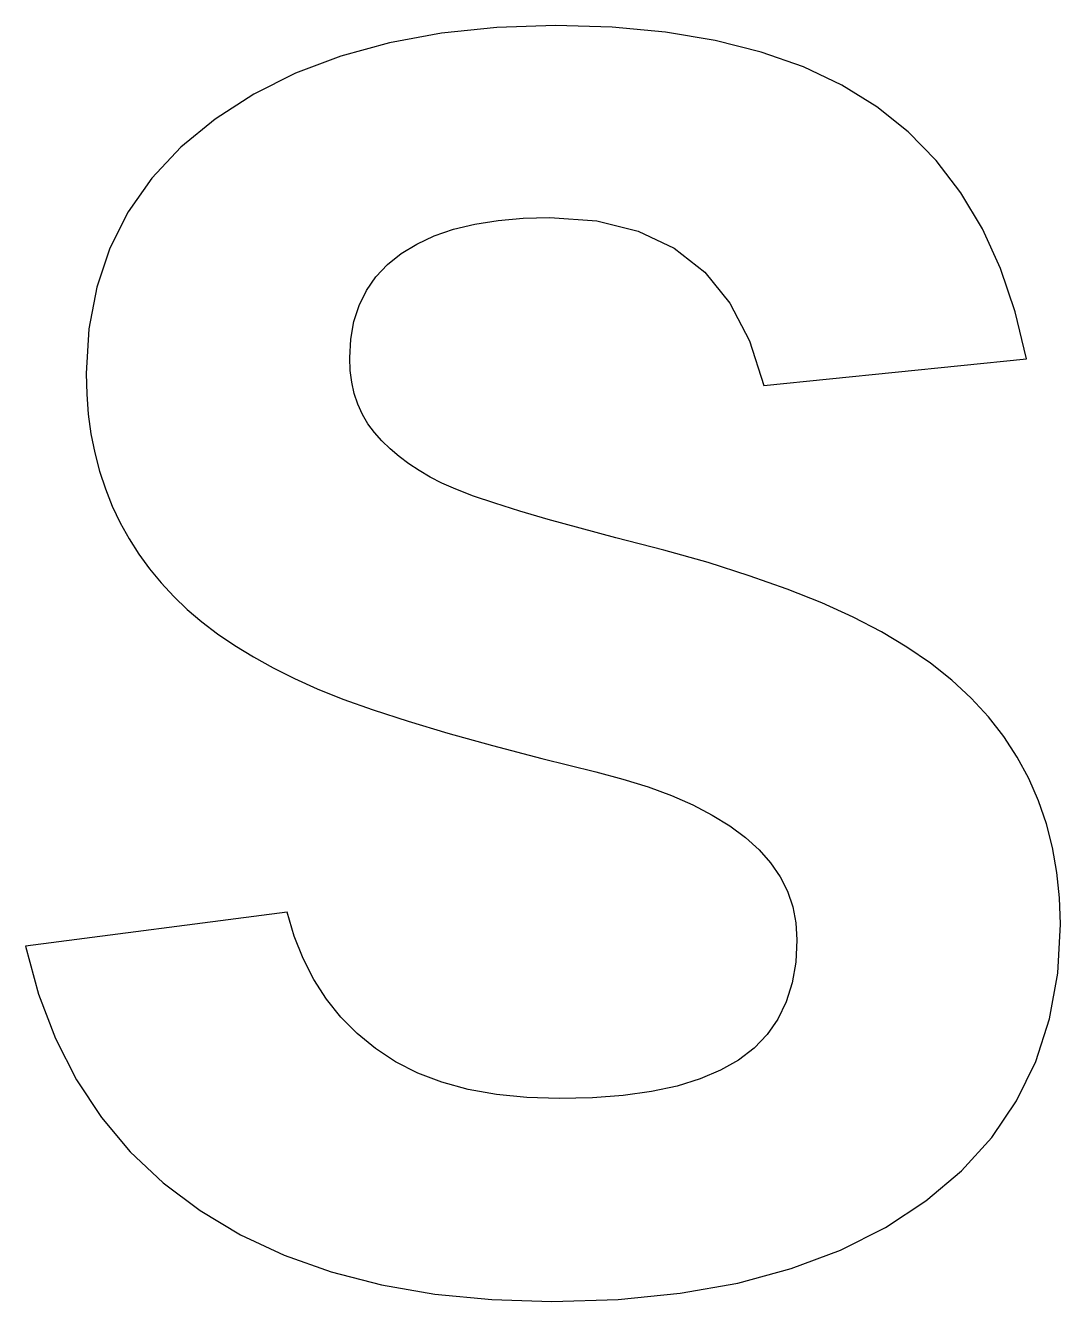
# Model space of a CAD drawing. Header units: metres. Extents: x -21.7 to 21.8, y -57.5 to -3.8.
import ezdxf

# ---------------------------------------------------------------- set-up
doc = ezdxf.new("R2010")
doc.units = ezdxf.units.M

msp = doc.modelspace()

# ---------------------------------------------------------------- linework, layer by layer
for p, q in [((-4.22308, -4.09465), (-6.41017, -4.49696)), ((-1.89479, -3.85326), (-4.22308, -4.09465)), ((0.574677, -3.7728), (-1.89479, -3.85326)), ((2.97118, -3.84262), (0.574677, -3.7728)), ((5.21304, -4.05208), (2.97118, -3.84262)), ((7.30028, -4.40117), (5.21304, -4.05208)), ((-6.41017, -4.49696), (-8.45605, -5.0602)), ((9.23291, -4.88991), (7.30028, -4.40117)), ((-8.45605, -5.0602), (-10.3607, -5.78436)), ((11.0109, -5.51826), (9.23291, -4.88991)), ((-10.3607, -5.78436), (-12.1243, -6.66945)), ((12.6343, -6.28627), (11.0109, -5.51826)), ((14.1031, -7.19392), (12.6343, -6.28627)), ((-12.1243, -6.66945), (-13.7466, -7.71547)), ((15.4243, -8.24814), (14.1031, -7.19392)), ((-13.7466, -7.71547), (-15.1873, -8.89954)), ((16.6052, -9.45619), (15.4243, -8.24814)), ((-15.1873, -8.89954), (-16.4063, -10.1988)), ((17.6457, -10.8181), (16.6052, -9.45619)), ((-16.4063, -10.1988), (-17.4038, -11.6132)), ((18.5458, -12.3338), (17.6457, -10.8181)), ((-17.4038, -11.6132), (-18.1795, -13.1427)), ((-4.52452, -12.6305), (-3.70882, -12.35)), ((-3.70882, -12.35), (-2.81424, -12.1319)), ((-2.81424, -12.1319), (-1.84079, -11.976)), ((-1.84079, -11.976), (-0.788483, -11.8826)), ((-0.788483, -11.8826), (0.342682, -11.8514)), ((0.342682, -11.8514), (2.31549, -11.9957)), ((2.31549, -11.9957), (4.05956, -12.4288)), ((19.3055, -14.0033), (18.5458, -12.3338)), ((-5.26135, -12.9733), (-4.52452, -12.6305)), ((4.05956, -12.4288), (5.57487, -13.1505)), ((-18.1795, -13.1427), (-18.7336, -14.7874)), ((-6.49352, -13.8418), (-5.91931, -13.3784)), ((-5.91931, -13.3784), (-5.26135, -12.9733)), ((5.57487, -13.1505), (6.86143, -14.161)), ((-6.97937, -14.3596), (-6.49352, -13.8418)), ((-7.37689, -14.9318), (-6.97937, -14.3596)), ((6.86143, -14.161), (7.91927, -15.4601)), ((19.9249, -15.8267), (19.3055, -14.0033)), ((-18.7336, -14.7874), (-19.0661, -16.5473)), ((-7.68608, -15.5585), (-7.37689, -14.9318)), ((-7.90692, -16.2396), (-7.68608, -15.5585)), ((7.91927, -15.4601), (8.74835, -17.048)), ((20.4038, -17.8039), (19.9249, -15.8267)), ((-19.0661, -16.5473), (-19.1769, -18.4223)), ((-8.03943, -16.9751), (-7.90692, -16.2396)), ((-8.0836, -17.7651), (-8.03943, -16.9751)), ((8.74835, -17.048), (9.34869, -18.9245)), ((-8.0623, -18.2933), (-8.0836, -17.7651)), ((9.34869, -18.9245), (20.4038, -17.8039)), ((-19.1769, -18.4223), (-19.1545, -19.2936)), ((-7.99841, -18.7954), (-8.0623, -18.2933)), ((-7.89191, -19.2715), (-7.99841, -18.7954)), ((-19.1545, -19.2936), (-19.0871, -20.1404)), ((-7.74281, -19.7216), (-7.89191, -19.2715)), ((-7.55112, -20.1456), (-7.74281, -19.7216)), ((-19.0871, -20.1404), (-18.9747, -20.9628)), ((-7.31683, -20.5436), (-7.55112, -20.1456)), ((-7.03993, -20.9155), (-7.31683, -20.5436)), ((-6.72636, -21.2666), (-7.03993, -20.9155)), ((-18.9747, -20.9628), (-18.8174, -21.7607)), ((-6.38203, -21.6019), (-6.72636, -21.2666)), ((-18.8174, -21.7607), (-18.6151, -22.5342)), ((-6.00696, -21.9214), (-6.38203, -21.6019)), ((-5.60112, -22.2251), (-6.00696, -21.9214)), ((-18.6151, -22.5342), (-18.3679, -23.2832)), ((-5.16452, -22.513), (-5.60112, -22.2251)), ((-4.69716, -22.7852), (-5.16452, -22.513)), ((-4.19905, -23.0416), (-4.69716, -22.7852)), ((-3.60944, -23.3014), (-4.19905, -23.0416)), ((-18.3679, -23.2832), (-18.0757, -24.0078)), ((-2.86758, -23.5841), (-3.60944, -23.3014)), ((-1.97348, -23.8897), (-2.86758, -23.5841)), ((-18.0757, -24.0078), (-17.7416, -24.7071)), ((-0.927109, -24.2182), (-1.97348, -23.8897)), ((-17.7416, -24.7071), (-17.3688, -25.3804)), ((0.271469, -24.5696), (-0.927109, -24.2182)), ((1.62233, -24.9438), (0.271469, -24.5696)), ((3.12543, -25.341), (1.62233, -24.9438)), ((-17.3688, -25.3804), (-16.9574, -26.0276)), ((5.13306, -25.8574), (3.12543, -25.341)), ((-16.9574, -26.0276), (-16.5073, -26.6489)), ((7.00343, -26.3903), (5.13306, -25.8574)), ((-16.5073, -26.6489), (-16.0186, -27.244)), ((8.73653, -26.9398), (7.00343, -26.3903)), ((-16.0186, -27.244), (-15.4913, -27.8132)), ((10.3324, -27.5058), (8.73653, -26.9398)), ((-15.4913, -27.8132), (-14.9253, -28.3563)), ((11.7909, -28.0883), (10.3324, -27.5058)), ((-14.9253, -28.3563), (-14.312, -28.8789)), ((13.1122, -28.6875), (11.7909, -28.0883)), ((-14.312, -28.8789), (-13.6427, -29.3866)), ((14.2963, -29.3031), (13.1122, -28.6875)), ((-13.6427, -29.3866), (-12.9174, -29.8792)), ((15.3691, -29.9455), (14.2963, -29.3031)), ((-12.9174, -29.8792), (-12.1361, -30.3568)), ((16.3567, -30.6251), (15.3691, -29.9455)), ((-12.1361, -30.3568), (-11.2988, -30.8195)), ((-11.2988, -30.8195), (-10.4055, -31.2672)), ((17.2591, -31.3417), (16.3567, -30.6251)), ((-10.4055, -31.2672), (-9.45616, -31.6999)), ((18.0763, -32.0954), (17.2591, -31.3417)), ((-9.45616, -31.6999), (-8.37892, -32.1357)), ((-8.37892, -32.1357), (-7.10214, -32.5927)), ((18.8084, -32.8862), (18.0763, -32.0954)), ((-7.10214, -32.5927), (-5.62579, -33.071)), ((-5.62579, -33.071), (-3.94992, -33.5706)), ((19.4552, -33.7141), (18.8084, -32.8862)), ((-3.94992, -33.5706), (-2.07449, -34.0916)), ((20.0168, -34.579), (19.4552, -33.7141)), ((-2.07449, -34.0916), (0.000473, -34.6339)), ((0.000473, -34.6339), (2.27499, -35.1974)), ((20.4989, -35.4799), (20.0168, -34.579)), ((2.27499, -35.1974), (3.41644, -35.5001)), ((3.41644, -35.5001), (4.47742, -35.8335)), ((4.47742, -35.8335), (5.45793, -36.1976)), ((20.9068, -36.4154), (20.4989, -35.4799)), ((5.45793, -36.1976), (6.35796, -36.5924)), ((21.2406, -37.3857), (20.9068, -36.4154)), ((6.35796, -36.5924), (7.17751, -37.018)), ((7.17751, -37.018), (7.9166, -37.4743)), ((7.9166, -37.4743), (8.5752, -37.9614)), ((21.5002, -38.3907), (21.2406, -37.3857)), ((8.5752, -37.9614), (9.14955, -38.48)), ((9.14955, -38.48), (9.63554, -39.0309)), ((21.6856, -39.4304), (21.5002, -38.3907)), ((9.63554, -39.0309), (10.0332, -39.6143)), ((10.0332, -39.6143), (10.3424, -40.2299)), ((21.7969, -40.5048), (21.6856, -39.4304)), ((10.3424, -40.2299), (10.5633, -40.878)), ((21.834, -41.6139), (21.7969, -40.5048)), ((-10.7124, -41.1118), (-21.7283, -42.5419)), ((-10.419, -42.1187), (-10.7124, -41.1118)), ((10.5633, -40.878), (10.6959, -41.5584)), ((10.6959, -41.5584), (10.7401, -42.2711)), ((21.7184, -43.6693), (21.834, -41.6139)), ((-10.0466, -43.0633), (-10.419, -42.1187)), ((10.7401, -42.2711), (10.69, -43.2169)), ((-21.7283, -42.5419), (-21.1808, -44.5581)), ((-9.59537, -43.9456), (-10.0466, -43.0633)), ((10.69, -43.2169), (10.5397, -44.0886)), ((-9.06526, -44.7655), (-9.59537, -43.9456)), ((21.3717, -45.5945), (21.7184, -43.6693)), ((-21.1808, -44.5581), (-20.4662, -46.4323)), ((10.5397, -44.0886), (10.2892, -44.8861)), ((-8.4563, -45.5232), (-9.06526, -44.7655)), ((10.2892, -44.8861), (9.93861, -45.6095)), ((-7.76845, -46.2186), (-8.4563, -45.5232)), ((9.93861, -45.6095), (9.48781, -46.2588)), ((20.7938, -47.3895), (21.3717, -45.5945)), ((-20.4662, -46.4323), (-19.5843, -48.1646)), ((-7.00174, -46.8517), (-7.76845, -46.2186)), ((9.48781, -46.2588), (8.93681, -46.834)), ((-6.15285, -47.4106), (-7.00174, -46.8517)), ((8.93681, -46.834), (8.28564, -47.335)), ((-5.21878, -47.8835), (-6.15285, -47.4106)), ((7.53035, -47.7657), (6.66698, -48.1301)), ((8.28564, -47.335), (7.53035, -47.7657)), ((19.9848, -49.0544), (20.7938, -47.3895)), ((-19.5843, -48.1646), (-18.5352, -49.7549)), ((-4.19954, -48.2705), (-5.21878, -47.8835)), ((-3.09512, -48.5714), (-4.19954, -48.2705)), ((6.66698, -48.1301), (5.69554, -48.4283)), ((-1.90553, -48.7864), (-3.09512, -48.5714)), ((-0.630768, -48.9154), (-1.90553, -48.7864)), ((3.42848, -48.8259), (2.13284, -48.9253)), ((4.61604, -48.6602), (3.42848, -48.8259)), ((5.69554, -48.4283), (4.61604, -48.6602)), ((0.729156, -48.9584), (-0.630768, -48.9154)), ((2.13284, -48.9253), (0.729156, -48.9584)), ((18.9447, -50.5891), (19.9848, -49.0544)), ((-18.5352, -49.7549), (-17.3188, -51.2032)), ((17.6734, -51.9937), (18.9447, -50.5891)), ((-17.3188, -51.2032), (-15.9352, -52.5096)), ((16.171, -53.2682), (17.6734, -51.9937)), ((-15.9352, -52.5096), (-14.3844, -53.674)), ((-14.3844, -53.674), (-12.6812, -54.6892)), ((14.4629, -54.391), (16.171, -53.2682)), ((-12.6812, -54.6892), (-10.8408, -55.5482)), ((12.574, -55.3411), (14.4629, -54.391)), ((-10.8408, -55.5482), (-8.86311, -56.251)), ((10.5045, -56.1185), (12.574, -55.3411)), ((-8.86311, -56.251), (-6.74825, -56.7976)), ((8.2543, -56.7231), (10.5045, -56.1185)), ((-6.74825, -56.7976), (-4.49617, -57.188)), ((5.82343, -57.1549), (8.2543, -56.7231)), ((-4.49617, -57.188), (-2.10686, -57.4223)), ((-2.10686, -57.4223), (0.419632, -57.5004)), ((0.419632, -57.5004), (3.21187, -57.414)), ((3.21187, -57.414), (5.82343, -57.1549))]:
    msp.add_line(p, q)

doc.saveas('drawing.dxf')
